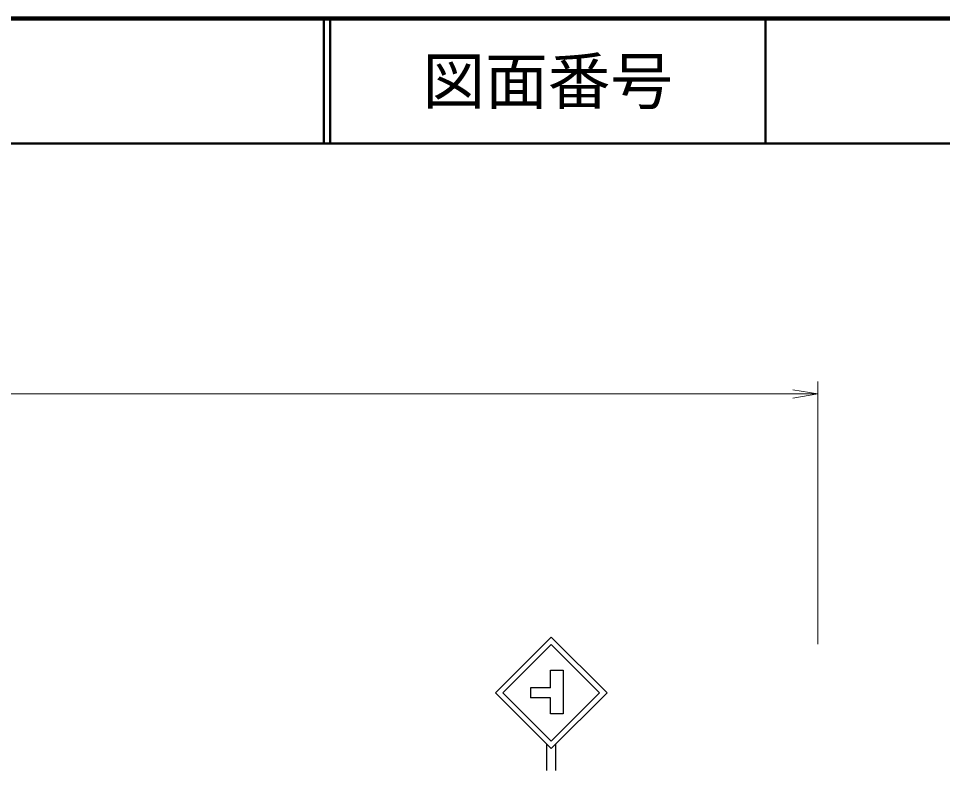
# Model space of a CAD drawing. Units: millimetres, scale not verified. Extents: x 40000 to 680000, y 20000 to 380000.
# Drawn here: x 484366 to 558135, y 319918 to 380000 of the extents above; entities that cross this region are included whole.
import ezdxf
from ezdxf.enums import TextEntityAlignment as Align

# ---------------------------------------------------------------- set-up
doc = ezdxf.new("R2010")
doc.units = ezdxf.units.MM
doc.header["$LTSCALE"] = 1000
for name, color, linetype, lineweight in [('M-STR-HTXT', 7, 'Continuous', 13), ('M-STR-STRC', 7, 'Continuous', 25), ('M-TTL', 2, 'Continuous', 140), ('M-TTL-LINE', 7, 'Continuous', 50)]:
    doc.layers.add(name, color=color, linetype=linetype, lineweight=lineweight)
doc.layers.add('M-TTL-TXT', color=7, linetype='Continuous')
doc.styles.add('ＭＳ ゴシック', font='')
doc.styles.get('ＭＳ ゴシック').set_extended_font_data('MS Gothic')

# ---------------------------------------------------------------- blocks, each defined once
blk = doc.blocks.new('open_arrow')
at = {"color": 0, "linetype": 'Continuous', "lineweight": -2}
blk.add_lwpolyline([(7.5, 1.25), (0, 0), (7.5, -1.25)], dxfattribs=at)

msp = doc.modelspace()

# ---------------------------------------------------------------- linework, layer by layer
at = {"layer": 'M-STR-HTXT'}
for p, q in [((548179, 330000), (548179, 351000)), ((69698, 350000), (548179, 350000))]:
    msp.add_line(p, q, dxfattribs=at)
at = {"layer": 'M-STR-STRC'}
for p, q in [((526841, 326524), (526841, 327934)), ((526841, 327934), (527847, 327934)), ((527847, 327934), (527847, 324444)), ((525230, 326524), (525230, 325719)), ((526841, 326524), (525230, 326524)), ((526841, 325719), (525230, 325719)), ((526841, 324444), (526841, 325719)), ((527847, 324444), (526841, 324444)), ((526546, 319918), (526546, 322018)), ((527246, 322018), (527246, 319918))]:
    msp.add_line(p, q, dxfattribs=at)
for points in [[(526896, 321668), (522441, 326122), (526896, 330577), (531351, 326122)], [(526896, 322262), (523035, 326122), (526896, 329983), (530757, 326122)]]:
    msp.add_lwpolyline(points, close=True, dxfattribs=at)
at = {"layer": 'M-TTL'}
msp.add_line((680000, 380000), (40000, 380000), dxfattribs=at)
at = {"layer": 'M-TTL-LINE'}
for p, q in [((508747, 380000), (508747, 370000)), ((509247, 380000), (509247, 370000)), ((543997, 380000), (543997, 370000)), ((40000, 370000), (680000, 370000))]:
    msp.add_line(p, q, dxfattribs=at)

# ---------------------------------------------------------------- block references
at = {"layer": 'M-STR-HTXT', "xscale": 267, "yscale": 267, "rotation": 180}
msp.add_blockref('open_arrow', (548179, 350000), dxfattribs=at)

# ---------------------------------------------------------------- texts
at = {"layer": 'M-TTL-TXT', "style": 'ＭＳ ゴシック'}
msp.add_text('図面番号', height=3666, dxfattribs=at).set_placement((526622, 375000), align=Align.MIDDLE_CENTER)

doc.saveas('drawing.dxf')
